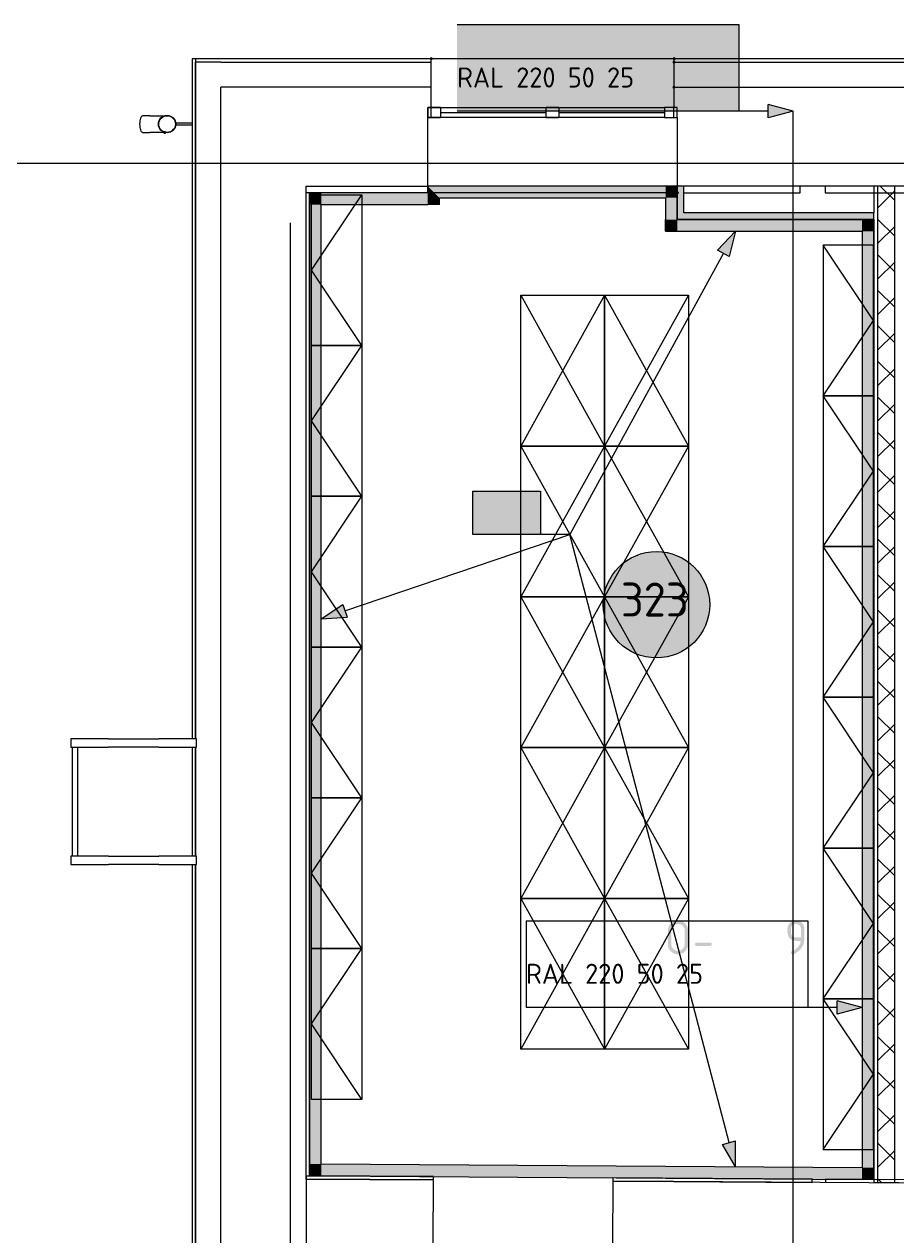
# Model space of a CAD drawing. Header units: millimetres. Extents: x 0 to 1189, y 0 to 841.
# Drawn here: x 746.3 to 798.4, y 654.3 to 726.7 of the extents above; entities that cross this region are included whole.
import ezdxf

# ---------------------------------------------------------------- set-up
doc = ezdxf.new("R2010")
doc.units = ezdxf.units.MM

# ---------------------------------------------------------------- blocks, each defined once
blk = doc.blocks.new('1')
at = {"true_color": 0xffffff}
h = blk.add_hatch(color=7, dxfattribs=at)
h.dxf.hatch_style = 2
h.paths.add_polyline_path([(767.799173, 608.916701), (784.621199, 608.916701), (784.621199, 603.739693), (767.799173, 603.739693)])
at = {"true_color": 0x0077b0}
h = blk.add_hatch(color=144, dxfattribs=at)
h.paths.add_polyline_path([(781.387263, 607.520399), (781.387263, 608.327378), (781.357773, 608.484061), (781.268752, 608.615113), (781.140112, 608.701516), (780.983774, 608.730868), (780.827297, 608.701516), (780.696039, 608.615113), (780.608603, 608.484061), (780.580284, 608.327378), (780.580284, 607.520399), (780.608603, 607.364061), (780.696039, 607.235421), (780.827297, 607.1464), (780.983774, 607.116909), (781.140112, 607.1464), (781.268752, 607.235421), (781.357773, 607.364061)])
h.paths.add_polyline_path([(781.587906, 607.520399), (781.576752, 607.399743), (781.543326, 607.287717), (781.487679, 607.184683), (781.409863, 607.091002), (781.318094, 607.013703), (781.216042, 606.959193), (781.104378, 606.926904), (780.983774, 606.916267), (780.862041, 606.926904), (780.750334, 606.959193), (780.648135, 607.013703), (780.554928, 607.091002), (780.477198, 607.184683), (780.421741, 607.287717), (780.388504, 607.399743), (780.377437, 607.520399), (780.377437, 608.327378), (780.388504, 608.449111), (780.421741, 608.560818), (780.477198, 608.663017), (780.554928, 608.756224), (780.648135, 608.83404), (780.750334, 608.889687), (780.862041, 608.923113), (780.983774, 608.934266), (781.10443, 608.923156), (781.216455, 608.890031), (781.31949, 608.835203), (781.41317, 608.75898), (781.489074, 608.665342), (781.543739, 608.562196), (781.576804, 608.449541), (781.587906, 608.327378)])
h = blk.add_hatch(color=144, dxfattribs=at)
h.paths.add_polyline_path([(784.214041, 607.923889), (784.214041, 608.428802), (784.192544, 608.545728), (784.126398, 608.643225), (784.028902, 608.70937), (783.911975, 608.730868), (783.795048, 608.70937), (783.697552, 608.643225), (783.631406, 608.545728), (783.609909, 608.428802), (783.609909, 608.228711), (783.631406, 608.110406), (783.697552, 608.011532), (783.795048, 607.94642), (783.911975, 607.923889)])
h.paths.add_polyline_path([(783.708577, 606.916267), (783.638021, 606.944379), (783.609909, 607.014935), (783.622311, 607.072399), (783.657865, 607.102578), (783.844176, 607.187465), (783.987535, 607.300128), (784.096012, 607.426486), (784.16966, 607.566589), (784.208529, 607.72049), (783.911975, 607.72049), (783.810336, 607.729964), (783.716914, 607.758248), (783.631449, 607.805136), (783.553685, 607.870421), (783.48915, 607.948142), (783.443373, 608.033305), (783.416097, 608.125909), (783.407062, 608.225955), (783.407062, 608.428802), (783.416097, 608.530449), (783.443373, 608.623932), (783.48915, 608.70956), (783.553685, 608.787643), (783.631449, 608.852178), (783.716914, 608.897955), (783.810336, 608.925232), (783.911975, 608.934266), (784.013614, 608.925232), (784.107036, 608.897955), (784.192501, 608.852178), (784.270265, 608.787643), (784.333637, 608.711153), (784.379543, 608.626344), (784.407466, 608.533162), (784.416888, 608.431558), (784.416888, 607.825221), (784.386838, 607.580594), (784.296792, 607.363509), (784.146905, 607.174021), (783.937331, 607.012179), (783.804144, 606.939832)])
h = blk.add_hatch(color=144, dxfattribs=at)
h.dxf.hatch_style = 2
h.paths.add_polyline_path([(782.900888, 607.418424), (782.093909, 607.418424), (782.017772, 607.443987), (781.992485, 607.520399), (782.017772, 607.596536), (782.093909, 607.621823), (782.900888, 607.621823), (782.977024, 607.596536), (783.002311, 607.520399), (782.977024, 607.443987)])
h = blk.add_hatch(color=144, dxfattribs=at)
h.dxf.hatch_style = 2
h.paths.add_polyline_path([(787.864204, 603.748693), (786.373201, 603.341692), (786.369201, 604.141694)])
at = {"color": 144, "lineweight": 0, "true_color": 0x0077b0}
for points in [[(767.799173, 608.916701), (784.621199, 608.916701)], [(784.621199, 608.916701), (784.621199, 603.739693)], [(786.373201, 603.341692), (786.369201, 604.141694)], [(787.864204, 603.748693), (786.369201, 604.141694)], [(784.621199, 603.739693), (767.799173, 603.739693)], [(785.977201, 603.739693), (784.621199, 603.739693)], [(786.371201, 603.741693), (785.977201, 603.739693)], [(787.864204, 603.748693), (786.373201, 603.341692)]]:
    blk.add_lwpolyline(points, dxfattribs=at)
at = {"color": 144, "true_color": 0x0077b0, "insert": (767.801334, 606.354789), "char_height": 1.2, "attachment_point": 1}
blk.add_mtext('{\\fGOSTCommon|b0|i0|c0;RAL 220 50 25}', dxfattribs=at)

msp = doc.modelspace()

# ---------------------------------------------------------------- hatches: boundary and pattern name
h = msp.add_hatch(color=7)
h.dxf.hatch_style = 2
h.paths.add_polyline_path([(770.655177, 724.619878), (770.62874, 724.68344), (770.565177, 724.709878), (770.501615, 724.68344), (770.475177, 724.619878), (770.475177, 724.609878), (770.501615, 724.546315), (770.565177, 724.519878), (770.62874, 724.546315), (770.655177, 724.609878)])
h = msp.add_hatch(color=7)
h.dxf.hatch_style = 2
h.paths.add_polyline_path([(785.1552, 724.619878), (785.128762, 724.68344), (785.065199, 724.709878), (785.001637, 724.68344), (784.975199, 724.619878), (784.975199, 724.609878), (785.001637, 724.546315), (785.065199, 724.519878), (785.128762, 724.546315), (785.1552, 724.609878)])
h = msp.add_hatch(color=7)
h.dxf.hatch_style = 2
h.paths.add_polyline_path([(785.055199, 724.499878), (784.991637, 724.47344), (784.965199, 724.409877), (784.991637, 724.346315), (785.055199, 724.319877), (785.065199, 724.319877), (785.128762, 724.346315), (785.1552, 724.409877), (785.128762, 724.47344), (785.065199, 724.499878)])
h = msp.add_hatch(color=7)
h.dxf.hatch_style = 2
h.paths.add_polyline_path([(785.055199, 722.999875), (784.991637, 722.973438), (784.965199, 722.909875), (784.991637, 722.846313), (785.055199, 722.819875), (785.118762, 722.846313), (785.1452, 722.909875), (785.118762, 722.973438)])
h = msp.add_hatch(color=7)
h.dxf.hatch_style = 2
h.paths.add_polyline_path([(754.666153, 720.120871), (754.729716, 720.147308), (754.756153, 720.210871), (754.729716, 720.274434), (754.666153, 720.300871), (754.653153, 720.300871), (754.58959, 720.274434), (754.563153, 720.210871), (754.58959, 720.147308), (754.653153, 720.120871)])
at = {"true_color": 0xf1d696}
h = msp.add_hatch(color=41, dxfattribs=at)
h.dxf.hatch_style = 2
h.paths.add_polyline_path([(771.055178, 716.309865), (770.655177, 716.309865), (770.355177, 716.609866), (770.355177, 717.009866)])
h = msp.add_hatch(color=41, dxfattribs=at)
h.dxf.hatch_style = 2
h.paths.add_polyline_path([(784.555199, 717.009866), (784.555199, 716.309865), (771.055178, 716.309865), (770.355177, 717.009866)])
h = msp.add_hatch(color=41, dxfattribs=at)
h.dxf.hatch_style = 2
h.paths.add_polyline_path([(784.555199, 716.309865), (784.555199, 717.009866), (785.2552, 717.009866)])
h = msp.add_hatch(color=41, dxfattribs=at)
h.dxf.hatch_style = 2
h.paths.add_polyline_path([(784.555199, 716.309865), (785.2552, 717.009866), (785.2552, 716.309865)])
h = msp.add_hatch(color=7)
h.dxf.hatch_style = 2
h.paths.add_polyline_path([(785.2652, 715.409864), (785.2652, 717.009866), (785.6552, 717.009866), (785.6552, 715.409864)])
h = msp.add_hatch(color=41, dxfattribs=at)
h.dxf.hatch_style = 2
h.paths.add_polyline_path([(763.996167, 715.909864), (763.296166, 715.909864), (763.296166, 716.609866)])
h = msp.add_hatch(color=41, dxfattribs=at)
h.dxf.hatch_style = 2
h.paths.add_polyline_path([(763.996167, 716.609866), (763.996167, 715.909864), (763.296166, 716.609866)])
h = msp.add_hatch(color=41, dxfattribs=at)
h.dxf.hatch_style = 2
h.paths.add_polyline_path([(763.996167, 715.909864), (763.996167, 716.609866), (770.355177, 716.609866), (770.355177, 715.909864)])
h = msp.add_hatch(color=41, dxfattribs=at)
h.dxf.hatch_style = 2
h.paths.add_polyline_path([(770.355177, 716.609866), (771.055178, 715.909864), (770.355177, 715.909864)])
h = msp.add_hatch(color=41, dxfattribs=at)
h.dxf.hatch_style = 2
h.paths.add_polyline_path([(771.055178, 716.309865), (771.055178, 715.909864), (770.655177, 716.309865)])
h = msp.add_hatch(color=41, dxfattribs=at)
h.dxf.hatch_style = 2
h.paths.add_polyline_path([(784.555199, 716.309865), (785.2552, 716.309865), (785.2552, 715.009863), (784.555199, 715.009863)])
h = msp.add_hatch(color=7)
h.dxf.hatch_style = 2
h.paths.add_polyline_path([(785.2552, 716.699866), (785.191637, 716.673428), (785.1652, 716.609866), (785.191637, 716.546303), (785.2552, 716.519865), (785.2652, 716.519865), (785.328762, 716.546303), (785.3552, 716.609866), (785.328762, 716.673428), (785.2652, 716.699866)])
h = msp.add_hatch(color=41, dxfattribs=at)
h.dxf.hatch_style = 2
h.paths.add_polyline_path([(763.996167, 658.626777), (763.296166, 658.631777), (763.296166, 715.909864), (763.996167, 715.909864)])
h = msp.add_hatch(color=7)
h.dxf.hatch_style = 2
h.paths.add_polyline_path([(796.982218, 715.409864), (796.982218, 715.009863), (785.2652, 715.009863), (785.2552, 715.409864)])
h = msp.add_hatch(color=41, dxfattribs=at)
h.dxf.hatch_style = 2
h.paths.add_polyline_path([(785.2552, 715.009863), (784.555199, 714.309862), (784.555199, 715.009863)])
h = msp.add_hatch(color=41, dxfattribs=at)
h.dxf.hatch_style = 2
h.paths.add_polyline_path([(785.2552, 715.009863), (785.2552, 714.309862), (784.555199, 714.309862)])
h = msp.add_hatch(color=41, dxfattribs=at)
h.dxf.hatch_style = 2
h.paths.add_polyline_path([(785.2552, 714.309862), (785.2552, 715.009863), (796.282217, 715.009863), (796.282217, 714.309862)])
at = {"true_color": 0xfe847a}
h = msp.add_hatch(color=11, dxfattribs=at)
h.dxf.hatch_style = 2
h.paths.add_polyline_path([(796.282217, 714.309862), (796.282217, 715.009863), (796.982218, 715.009863)])
h = msp.add_hatch(color=11, dxfattribs=at)
h.dxf.hatch_style = 2
h.paths.add_polyline_path([(796.282217, 714.309862), (796.982218, 715.009863), (796.982218, 714.309862)])
at = {"true_color": 0x0077b0}
h = msp.add_hatch(color=144, dxfattribs=at)
h.dxf.hatch_style = 2
h.paths.add_polyline_path([(788.722205, 714.309862), (788.358204, 712.80786), (787.655203, 713.19186)])
at = {"true_color": 0xfe847a}
h = msp.add_hatch(color=11, dxfattribs=at)
h.dxf.hatch_style = 2
h.paths.add_polyline_path([(796.282217, 714.309862), (796.982218, 714.309862), (796.982218, 658.406777), (796.282217, 658.410777)])
at = {"true_color": 0xffffff}
h = msp.add_hatch(color=7, dxfattribs=at)
h.dxf.hatch_style = 2
h.paths.add_polyline_path([(773.043181, 698.802838), (777.083187, 698.802838), (777.083187, 696.214834), (773.043181, 696.214834)])
h = msp.add_hatch(color=7, dxfattribs=at)
h.dxf.hatch_style = 2
h.paths.add_polyline_path([(773.043181, 698.802838), (777.083187, 698.802838), (777.083187, 696.214834), (773.043181, 696.214834)])
h = msp.add_hatch(color=7, dxfattribs=at)
h.dxf.hatch_style = 2
h.paths.add_polyline_path([(773.043181, 698.802838), (777.083187, 698.802838), (777.083187, 696.214834), (773.043181, 696.214834)])
h = msp.add_hatch(color=7, dxfattribs=at)
h.dxf.hatch_style = 2
h.paths.add_polyline_path([(773.043181, 698.802838), (777.083187, 698.802838), (777.083187, 696.214834), (773.043181, 696.214834)])
at = {"true_color": 0x0077b0}
h = msp.add_hatch(color=144, dxfattribs=at)
h.paths.add_polyline_path([(774.254081, 697.407312), (774.254081, 698.214292), (774.224591, 698.370975), (774.13557, 698.502026), (774.00693, 698.588429), (773.850592, 698.617781), (773.694115, 698.588429), (773.562857, 698.502026), (773.475421, 698.370975), (773.447102, 698.214292), (773.447102, 697.407312), (773.475421, 697.250974), (773.562857, 697.122334), (773.694115, 697.033313), (773.850592, 697.003823), (774.00693, 697.033313), (774.13557, 697.122334), (774.224591, 697.250974)])
h.paths.add_polyline_path([(774.454724, 697.407312), (774.44357, 697.286657), (774.410144, 697.174631), (774.354497, 697.071597), (774.276681, 696.977916), (774.184912, 696.900616), (774.08286, 696.846106), (773.971196, 696.813817), (773.850592, 696.803181), (773.728859, 696.813817), (773.617152, 696.846106), (773.514953, 696.900616), (773.421746, 696.977916), (773.344016, 697.071597), (773.288559, 697.174631), (773.255322, 697.286657), (773.244255, 697.407312), (773.244255, 698.214292), (773.255322, 698.336024), (773.288559, 698.447731), (773.344016, 698.54993), (773.421746, 698.643137), (773.514953, 698.720953), (773.617152, 698.7766), (773.728859, 698.810026), (773.850592, 698.82118), (773.971247, 698.810069), (774.083273, 698.776945), (774.186308, 698.722116), (774.279988, 698.645893), (774.355892, 698.552256), (774.410557, 698.449109), (774.443622, 698.336455), (774.454724, 698.214292)])
h = msp.add_hatch(color=144, dxfattribs=at)
h.paths.add_polyline_path([(774.254081, 697.407312), (774.254081, 698.214292), (774.224591, 698.370975), (774.13557, 698.502026), (774.00693, 698.588429), (773.850592, 698.617781), (773.694115, 698.588429), (773.562857, 698.502026), (773.475421, 698.370975), (773.447102, 698.214292), (773.447102, 697.407312), (773.475421, 697.250974), (773.562857, 697.122334), (773.694115, 697.033313), (773.850592, 697.003823), (774.00693, 697.033313), (774.13557, 697.122334), (774.224591, 697.250974)])
h.paths.add_polyline_path([(774.454724, 697.407312), (774.44357, 697.286657), (774.410144, 697.174631), (774.354497, 697.071597), (774.276681, 696.977916), (774.184912, 696.900616), (774.08286, 696.846106), (773.971196, 696.813817), (773.850592, 696.803181), (773.728859, 696.813817), (773.617152, 696.846106), (773.514953, 696.900616), (773.421746, 696.977916), (773.344016, 697.071597), (773.288559, 697.174631), (773.255322, 697.286657), (773.244255, 697.407312), (773.244255, 698.214292), (773.255322, 698.336024), (773.288559, 698.447731), (773.344016, 698.54993), (773.421746, 698.643137), (773.514953, 698.720953), (773.617152, 698.7766), (773.728859, 698.810026), (773.850592, 698.82118), (773.971247, 698.810069), (774.083273, 698.776945), (774.186308, 698.722116), (774.279988, 698.645893), (774.355892, 698.552256), (774.410557, 698.449109), (774.443622, 698.336455), (774.454724, 698.214292)])
h = msp.add_hatch(color=144, dxfattribs=at)
h.paths.add_polyline_path([(774.254081, 697.407312), (774.254081, 698.214292), (774.224591, 698.370975), (774.13557, 698.502026), (774.00693, 698.588429), (773.850592, 698.617781), (773.694115, 698.588429), (773.562857, 698.502026), (773.475421, 698.370975), (773.447102, 698.214292), (773.447102, 697.407312), (773.475421, 697.250974), (773.562857, 697.122334), (773.694115, 697.033313), (773.850592, 697.003823), (774.00693, 697.033313), (774.13557, 697.122334), (774.224591, 697.250974)])
h.paths.add_polyline_path([(774.454724, 697.407312), (774.44357, 697.286657), (774.410144, 697.174631), (774.354497, 697.071597), (774.276681, 696.977916), (774.184912, 696.900616), (774.08286, 696.846106), (773.971196, 696.813817), (773.850592, 696.803181), (773.728859, 696.813817), (773.617152, 696.846106), (773.514953, 696.900616), (773.421746, 696.977916), (773.344016, 697.071597), (773.288559, 697.174631), (773.255322, 697.286657), (773.244255, 697.407312), (773.244255, 698.214292), (773.255322, 698.336024), (773.288559, 698.447731), (773.344016, 698.54993), (773.421746, 698.643137), (773.514953, 698.720953), (773.617152, 698.7766), (773.728859, 698.810026), (773.850592, 698.82118), (773.971247, 698.810069), (774.083273, 698.776945), (774.186308, 698.722116), (774.279988, 698.645893), (774.355892, 698.552256), (774.410557, 698.449109), (774.443622, 698.336455), (774.454724, 698.214292)])
h = msp.add_hatch(color=144, dxfattribs=at)
h.paths.add_polyline_path([(774.254081, 697.407312), (774.254081, 698.214292), (774.224591, 698.370975), (774.13557, 698.502026), (774.00693, 698.588429), (773.850592, 698.617781), (773.694115, 698.588429), (773.562857, 698.502026), (773.475421, 698.370975), (773.447102, 698.214292), (773.447102, 697.407312), (773.475421, 697.250974), (773.562857, 697.122334), (773.694115, 697.033313), (773.850592, 697.003823), (774.00693, 697.033313), (774.13557, 697.122334), (774.224591, 697.250974)])
h.paths.add_polyline_path([(774.454724, 697.407312), (774.44357, 697.286657), (774.410144, 697.174631), (774.354497, 697.071597), (774.276681, 696.977916), (774.184912, 696.900616), (774.08286, 696.846106), (773.971196, 696.813817), (773.850592, 696.803181), (773.728859, 696.813817), (773.617152, 696.846106), (773.514953, 696.900616), (773.421746, 696.977916), (773.344016, 697.071597), (773.288559, 697.174631), (773.255322, 697.286657), (773.244255, 697.407312), (773.244255, 698.214292), (773.255322, 698.336024), (773.288559, 698.447731), (773.344016, 698.54993), (773.421746, 698.643137), (773.514953, 698.720953), (773.617152, 698.7766), (773.728859, 698.810026), (773.850592, 698.82118), (773.971247, 698.810069), (774.083273, 698.776945), (774.186308, 698.722116), (774.279988, 698.645893), (774.355892, 698.552256), (774.410557, 698.449109), (774.443622, 698.336455), (774.454724, 698.214292)])
h = msp.add_hatch(color=144, dxfattribs=at)
h.dxf.hatch_style = 2
h.paths.add_polyline_path([(776.677201, 698.47667), (776.445691, 698.24516), (776.375135, 698.214292), (776.298998, 698.239579), (776.273711, 698.315715), (776.301823, 698.386271), (776.697045, 698.781492), (776.737835, 698.810844), (776.778625, 698.82118), (776.854761, 698.795617), (776.880048, 698.719205), (776.880048, 696.901848), (776.854761, 696.827089), (776.778625, 696.803181), (776.702488, 696.827089), (776.677201, 696.901848)])
h = msp.add_hatch(color=144, dxfattribs=at)
h.dxf.hatch_style = 2
h.paths.add_polyline_path([(776.677201, 698.47667), (776.445691, 698.24516), (776.375135, 698.214292), (776.298998, 698.239579), (776.273711, 698.315715), (776.301823, 698.386271), (776.697045, 698.781492), (776.737835, 698.810844), (776.778625, 698.82118), (776.854761, 698.795617), (776.880048, 698.719205), (776.880048, 696.901848), (776.854761, 696.827089), (776.778625, 696.803181), (776.702488, 696.827089), (776.677201, 696.901848)])
h = msp.add_hatch(color=144, dxfattribs=at)
h.dxf.hatch_style = 2
h.paths.add_polyline_path([(776.677201, 698.47667), (776.445691, 698.24516), (776.375135, 698.214292), (776.298998, 698.239579), (776.273711, 698.315715), (776.301823, 698.386271), (776.697045, 698.781492), (776.737835, 698.810844), (776.778625, 698.82118), (776.854761, 698.795617), (776.880048, 698.719205), (776.880048, 696.901848), (776.854761, 696.827089), (776.778625, 696.803181), (776.702488, 696.827089), (776.677201, 696.901848)])
h = msp.add_hatch(color=144, dxfattribs=at)
h.dxf.hatch_style = 2
h.paths.add_polyline_path([(776.677201, 698.47667), (776.445691, 698.24516), (776.375135, 698.214292), (776.298998, 698.239579), (776.273711, 698.315715), (776.301823, 698.386271), (776.697045, 698.781492), (776.737835, 698.810844), (776.778625, 698.82118), (776.854761, 698.795617), (776.880048, 698.719205), (776.880048, 696.901848), (776.854761, 696.827089), (776.778625, 696.803181), (776.702488, 696.827089), (776.677201, 696.901848)])
h = msp.add_hatch(color=144, dxfattribs=at)
h.dxf.hatch_style = 2
h.paths.add_polyline_path([(775.767621, 697.305338), (774.960642, 697.305338), (774.884506, 697.3309), (774.859219, 697.407312), (774.884506, 697.483449), (774.960642, 697.508736), (775.767621, 697.508736), (775.843758, 697.483449), (775.869045, 697.407312), (775.843758, 697.3309)])
h = msp.add_hatch(color=144, dxfattribs=at)
h.dxf.hatch_style = 2
h.paths.add_polyline_path([(775.767621, 697.305338), (774.960642, 697.305338), (774.884506, 697.3309), (774.859219, 697.407312), (774.884506, 697.483449), (774.960642, 697.508736), (775.767621, 697.508736), (775.843758, 697.483449), (775.869045, 697.407312), (775.843758, 697.3309)])
h = msp.add_hatch(color=144, dxfattribs=at)
h.dxf.hatch_style = 2
h.paths.add_polyline_path([(775.767621, 697.305338), (774.960642, 697.305338), (774.884506, 697.3309), (774.859219, 697.407312), (774.884506, 697.483449), (774.960642, 697.508736), (775.767621, 697.508736), (775.843758, 697.483449), (775.869045, 697.407312), (775.843758, 697.3309)])
h = msp.add_hatch(color=144, dxfattribs=at)
h.dxf.hatch_style = 2
h.paths.add_polyline_path([(775.767621, 697.305338), (774.960642, 697.305338), (774.884506, 697.3309), (774.859219, 697.407312), (774.884506, 697.483449), (774.960642, 697.508736), (775.767621, 697.508736), (775.843758, 697.483449), (775.869045, 697.407312), (775.843758, 697.3309)])
at = {"true_color": 0xffffff}
h = msp.add_hatch(color=7, dxfattribs=at)
edge = h.paths.add_edge_path()
edge.add_arc((784.011698, 692.018328), 3.176505, 0, 360)
at = {"true_color": 0x0077b0}
h = msp.add_hatch(color=144, dxfattribs=at)
h.dxf.hatch_style = 2
h.paths.add_polyline_path([(763.996167, 691.177827), (765.281169, 692.036828), (765.53817, 691.278827)])
h = msp.add_hatch(color=144, dxfattribs=at)
h.paths.add_polyline_path([(785.702564, 671.751941), (785.702564, 672.55892), (785.673074, 672.715603), (785.584053, 672.846655), (785.455413, 672.933058), (785.299075, 672.96241), (785.142598, 672.933058), (785.01134, 672.846655), (784.923904, 672.715603), (784.895585, 672.55892), (784.895585, 671.751941), (784.923904, 671.595603), (785.01134, 671.466963), (785.142598, 671.377942), (785.299075, 671.348451), (785.455413, 671.377942), (785.584053, 671.466963), (785.673074, 671.595603)])
h.paths.add_polyline_path([(785.903207, 671.751941), (785.892053, 671.631285), (785.858627, 671.519259), (785.80298, 671.416225), (785.725164, 671.322544), (785.633395, 671.245245), (785.531343, 671.190735), (785.419679, 671.158446), (785.299075, 671.147809), (785.177342, 671.158446), (785.065635, 671.190735), (784.963436, 671.245245), (784.870229, 671.322544), (784.792499, 671.416225), (784.737042, 671.519259), (784.703805, 671.631285), (784.692738, 671.751941), (784.692738, 672.55892), (784.703805, 672.680653), (784.737042, 672.79236), (784.792499, 672.894559), (784.870229, 672.987766), (784.963436, 673.065582), (785.065635, 673.121229), (785.177342, 673.154655), (785.299075, 673.165808), (785.419731, 673.154698), (785.531756, 673.121573), (785.634791, 673.066745), (785.728471, 672.990522), (785.804375, 672.896884), (785.85904, 672.793738), (785.892105, 672.681083), (785.903207, 672.55892)])
h = msp.add_hatch(color=144, dxfattribs=at)
h.paths.add_polyline_path([(792.638349, 672.155431), (792.638349, 672.660344), (792.616852, 672.77727), (792.550706, 672.874767), (792.45321, 672.940912), (792.336283, 672.96241), (792.219356, 672.940912), (792.12186, 672.874767), (792.055714, 672.77727), (792.034217, 672.660344), (792.034217, 672.460253), (792.055714, 672.341948), (792.12186, 672.243074), (792.219356, 672.177962), (792.336283, 672.155431)])
h.paths.add_polyline_path([(792.132885, 671.147809), (792.062329, 671.175921), (792.034217, 671.246477), (792.046619, 671.303941), (792.082173, 671.33412), (792.268484, 671.419007), (792.411843, 671.53167), (792.52032, 671.658028), (792.593968, 671.798131), (792.632837, 671.952032), (792.336283, 671.952032), (792.234644, 671.961506), (792.141222, 671.98979), (792.055757, 672.036678), (791.977993, 672.101963), (791.913458, 672.179684), (791.867681, 672.264847), (791.840405, 672.357451), (791.83137, 672.457497), (791.83137, 672.660344), (791.840405, 672.761991), (791.867681, 672.855474), (791.913458, 672.941102), (791.977993, 673.019185), (792.055757, 673.08372), (792.141222, 673.129497), (792.234644, 673.156774), (792.336283, 673.165808), (792.437922, 673.156774), (792.531344, 673.129497), (792.616809, 673.08372), (792.694573, 673.019185), (792.757945, 672.942695), (792.803851, 672.857886), (792.831774, 672.764704), (792.841196, 672.6631), (792.841196, 672.056763), (792.811146, 671.812136), (792.7211, 671.595051), (792.571213, 671.405563), (792.361639, 671.243721), (792.228452, 671.171374)])
h = msp.add_hatch(color=144, dxfattribs=at)
h.dxf.hatch_style = 2
h.paths.add_polyline_path([(787.216189, 671.649966), (786.40921, 671.649966), (786.333073, 671.675529), (786.307786, 671.751941), (786.333073, 671.828078), (786.40921, 671.853365), (787.216189, 671.853365), (787.292325, 671.828078), (787.317612, 671.751941), (787.292325, 671.675529)])
h = msp.add_hatch(color=144, dxfattribs=at)
h.dxf.hatch_style = 2
h.paths.add_polyline_path([(796.288512, 667.980235), (794.797509, 667.573234), (794.793509, 668.373236)])
h = msp.add_hatch(color=144, dxfattribs=at)
h.dxf.hatch_style = 2
h.paths.add_polyline_path([(788.722205, 658.461777), (787.957204, 659.804779), (788.731205, 660.006779)])
at = {"true_color": 0xf1d696}
h = msp.add_hatch(color=41, dxfattribs=at)
h.dxf.hatch_style = 2
h.paths.add_polyline_path([(763.296166, 657.935776), (763.296166, 658.631777), (763.996167, 658.626777)])
h = msp.add_hatch(color=41, dxfattribs=at)
h.dxf.hatch_style = 2
h.paths.add_polyline_path([(763.996167, 658.626777), (763.996167, 657.926776), (763.296166, 657.931776)])
h = msp.add_hatch(color=41, dxfattribs=at)
h.dxf.hatch_style = 2
h.paths.add_polyline_path([(796.282217, 658.410777), (796.282217, 657.710776), (763.996167, 657.926776), (763.996167, 658.626777)])
at = {"true_color": 0xfe847a}
h = msp.add_hatch(color=11, dxfattribs=at)
h.dxf.hatch_style = 2
h.paths.add_polyline_path([(796.982218, 657.706776), (796.282217, 657.710776), (796.282217, 658.410777)])
h = msp.add_hatch(color=11, dxfattribs=at)
h.dxf.hatch_style = 2
h.paths.add_polyline_path([(796.282217, 658.410777), (796.982218, 658.406777), (796.982218, 657.706776)])

# ---------------------------------------------------------------- linework, layer by layer
at = {"color": 7, "lineweight": 0}
for points in [[(756.296155, 724.609878), (756.296155, 684.009816)], [(770.555177, 724.609878), (756.296155, 724.609878)], [(756.496156, 724.609878), (756.496156, 724.409877)], [(756.496156, 684.009816), (756.496156, 724.409877)], [(757.996158, 724.409877), (756.496156, 724.409877)], [(756.496156, 724.409877), (756.496156, 684.009816)], [(757.996158, 724.409877), (770.555177, 724.409877)], [(770.555177, 722.909875), (770.555177, 724.609878)], [(785.065199, 724.609878), (770.555177, 724.609878)], [(770.565177, 724.619878), (785.065199, 724.619878)], [(785.055199, 724.609878), (785.055199, 722.909875)], [(800.705223, 724.609878), (785.065199, 724.609878)], [(785.065199, 724.409877), (800.705223, 724.409877)], [(770.555177, 722.909875), (757.996158, 722.909875)], [(757.996158, 643.411754), (757.996158, 722.909875)], [(770.555177, 721.709873), (770.555177, 722.909875)], [(785.055199, 722.909875), (800.705223, 722.909875)], [(785.055199, 722.909875), (785.055199, 721.709873)], [(753.179208, 720.710863), (753.182381, 720.811589), (753.191473, 720.905425), (753.205838, 720.990355), (753.224833, 721.064363), (753.247811, 721.125434), (753.27413, 721.171551), (753.303143, 721.200699), (753.334208, 721.210863)], [(753.759152, 721.210873), (753.334151, 721.210873)], [(753.759152, 721.210873), (753.816152, 721.210873)], [(753.816152, 721.210873), (753.872152, 721.210873)], [(753.872152, 721.210873), (753.927152, 721.210873)], [(753.927152, 721.210873), (753.981152, 721.210873)], [(753.981152, 721.210873), (754.033152, 721.210873)], [(754.033152, 721.210873), (754.085152, 721.210873)], [(754.085152, 721.210873), (754.135152, 721.210873)], [(754.135152, 721.210873), (754.185152, 721.210873)], [(754.185152, 721.210873), (754.232152, 721.210873)], [(754.232152, 721.210873), (754.278152, 721.210873)], [(754.276152, 720.710872), (754.286725, 720.815616), (754.317043, 720.9132), (754.36501, 721.001527), (754.428528, 721.078497), (754.505498, 721.142015), (754.593825, 721.189982), (754.691409, 721.2203), (754.796153, 721.230873), (754.900897, 721.2203), (754.998482, 721.189982), (755.086808, 721.142015), (755.163779, 721.078497), (755.227296, 721.001527), (755.275263, 720.9132), (755.305582, 720.815616), (755.316154, 720.710872)], [(754.278152, 721.210873), (754.323152, 721.210873)], [(754.296152, 720.710872), (754.306316, 720.811598), (754.335465, 720.905435), (754.381582, 720.990364), (754.442653, 721.064372), (754.516661, 721.125443), (754.60159, 721.17156), (754.695426, 721.200708), (754.796153, 721.210873), (754.89688, 721.200708), (754.990716, 721.17156), (755.075646, 721.125443), (755.149654, 721.064372), (755.210724, 720.990364), (755.256841, 720.905435), (755.28599, 720.811598), (755.296154, 720.710872)], [(754.323152, 721.210873), (754.366153, 721.210873)], [(754.366153, 721.210873), (754.407153, 721.210873)], [(754.407153, 721.210873), (754.446153, 721.210873)], [(754.446153, 721.210873), (754.484153, 721.210873)], [(754.484153, 721.210873), (754.520153, 721.210873)], [(754.520153, 721.210873), (754.553153, 721.210873)], [(754.553153, 721.210873), (754.585153, 721.210873)], [(754.585153, 721.210873), (754.615153, 721.210873)], [(754.615153, 721.210873), (754.642153, 721.210873)], [(754.642153, 721.210873), (754.666153, 721.210873)], [(770.355177, 721.109872), (770.355177, 721.709873)], [(770.355177, 721.709873), (771.115178, 721.709873)], [(770.355177, 721.709873), (770.355177, 721.109872)], [(771.115178, 721.709873), (770.355177, 721.709873)], [(770.355177, 717.009866), (770.355177, 721.109872)], [(771.115178, 721.109872), (770.355177, 721.109872)], [(770.355177, 721.109872), (771.115178, 721.109872)], [(770.555177, 721.109872), (770.555177, 721.709873)], [(771.115178, 721.709873), (771.115178, 721.109872)], [(771.115178, 721.709873), (777.425188, 721.709873)], [(771.115178, 721.409873), (777.425188, 721.409873)], [(777.425188, 721.109872), (771.115178, 721.109872)], [(777.425188, 721.109872), (777.425188, 721.709873)], [(777.425188, 721.709873), (778.185189, 721.709873)], [(778.185189, 721.709873), (777.425188, 721.709873)], [(778.185189, 721.109872), (777.425188, 721.109872)], [(777.425188, 721.109872), (778.185189, 721.109872)], [(778.185189, 721.709873), (778.185189, 721.109872)], [(778.185189, 721.709873), (784.495199, 721.709873)], [(778.185189, 721.409873), (784.495199, 721.409873)], [(784.495199, 721.109872), (778.185189, 721.109872)], [(784.495199, 721.709873), (784.495199, 721.109872)], [(785.2552, 721.709873), (784.495199, 721.709873)], [(785.2552, 721.709873), (784.495199, 721.709873)], [(784.495199, 721.109872), (785.2552, 721.109872)], [(784.495199, 721.109872), (785.2552, 721.109872)], [(785.055199, 721.109872), (785.055199, 721.709873)], [(785.2552, 721.109872), (785.2552, 721.709873)], [(785.2552, 721.109872), (785.2552, 721.709873)], [(785.2552, 721.109872), (785.2552, 717.009866)], [(792.17321, 251.095154), (792.17321, 721.485873)], [(753.334208, 720.210862), (753.303143, 720.221026), (753.27413, 720.250174), (753.247811, 720.296292), (753.224833, 720.357362), (753.205838, 720.43137), (753.191473, 720.5163), (753.182381, 720.610136), (753.179208, 720.710863)], [(755.316154, 720.710872), (755.305582, 720.606127), (755.275263, 720.508543), (755.227296, 720.420217), (755.163779, 720.343246), (755.086808, 720.279729), (754.998482, 720.231762), (754.900897, 720.201443), (754.796153, 720.190871), (754.691409, 720.201443), (754.593825, 720.231762), (754.505498, 720.279729), (754.428528, 720.343246), (754.36501, 720.420217), (754.317043, 720.508543), (754.286725, 720.606127), (754.276152, 720.710872)], [(755.296154, 720.710872), (755.28599, 720.610145), (755.256841, 720.516309), (755.210724, 720.431379), (755.149654, 720.357371), (755.075646, 720.296301), (754.990716, 720.250184), (754.89688, 720.221035), (754.796153, 720.210871), (754.695426, 720.221035), (754.60159, 720.250184), (754.516661, 720.296301), (754.442653, 720.357371), (754.381582, 720.431379), (754.335465, 720.516309), (754.306316, 720.610145), (754.296152, 720.710872)], [(756.296155, 720.760872), (755.304154, 720.760872)], [(755.304154, 720.660872), (756.296155, 720.660872)], [(753.334151, 720.210871), (753.759152, 720.210871)], [(753.783152, 720.210871), (753.759152, 720.210871)], [(753.839152, 720.210871), (753.783152, 720.210871)], [(753.895152, 720.210871), (753.839152, 720.210871)], [(753.949152, 720.210871), (753.895152, 720.210871)], [(754.003152, 720.210871), (753.949152, 720.210871)], [(754.055152, 720.210871), (754.003152, 720.210871)], [(754.106152, 720.210871), (754.055152, 720.210871)], [(754.156152, 720.210871), (754.106152, 720.210871)], [(754.205152, 720.210871), (754.156152, 720.210871)], [(754.251152, 720.210871), (754.205152, 720.210871)], [(754.297152, 720.210871), (754.251152, 720.210871)], [(754.341152, 720.210871), (754.297152, 720.210871)], [(754.383153, 720.210871), (754.341152, 720.210871)], [(754.423153, 720.210871), (754.383153, 720.210871)], [(754.462153, 720.210871), (754.423153, 720.210871)], [(754.499153, 720.210871), (754.462153, 720.210871)], [(754.534153, 720.210871), (754.499153, 720.210871)], [(754.567153, 720.210871), (754.534153, 720.210871)], [(754.598153, 720.210871), (754.567153, 720.210871)], [(754.626153, 720.210871), (754.598153, 720.210871)], [(754.653153, 720.210871), (754.626153, 720.210871)], [(198.085303, 718.371868), (863.72632, 718.371868)], [(763.096166, 717.009866), (770.355177, 717.009866)], [(763.096166, 657.731776), (763.096166, 717.009866)], [(770.355177, 716.609866), (770.355177, 717.009866)], [(784.555199, 717.009866), (770.355177, 717.009866)], [(770.355177, 717.009866), (770.355177, 716.609866)], [(785.2552, 717.009866), (784.555199, 717.009866)], [(800.505223, 717.009866), (785.2552, 717.009866)], [(785.2552, 717.009866), (785.2552, 715.009863)], [(785.2552, 715.009863), (785.2552, 717.009866)], [(785.6552, 716.609866), (785.6552, 717.009866)], [(792.582211, 716.609866), (792.582211, 717.009866)], [(794.082213, 717.009866), (794.082213, 716.609866)], [(796.982218, 717.009866), (796.982218, 715.409864)], [(797.232218, 657.528775), (797.232218, 717.009866)], [(798.23222, 716.141865), (797.364218, 717.009866)], [(798.23222, 657.528775), (798.23222, 717.009866)], [(770.355177, 716.609866), (763.096166, 716.609866)], [(763.296166, 657.931776), (763.296166, 716.609866)], [(763.296166, 716.609866), (763.296166, 715.909864)], [(770.355177, 716.609866), (763.296166, 716.609866)], [(785.2552, 716.609866), (770.355177, 716.609866)], [(771.055178, 716.309865), (784.555199, 716.309865)], [(771.055178, 715.909864), (771.055178, 716.309865)], [(784.555199, 716.309865), (784.555199, 715.009863)], [(785.6552, 716.609866), (792.582211, 716.609866)], [(785.6552, 715.409864), (785.6552, 716.609866)], [(794.082213, 716.609866), (800.505223, 716.609866)], [(797.232218, 715.715864), (798.23222, 716.715866)], [(763.296166, 715.909864), (763.296166, 657.931776)], [(763.996167, 715.909864), (770.355177, 715.909864)], [(763.996167, 658.626777), (763.996167, 715.909864)], [(771.055178, 715.909864), (770.355177, 715.909864)], [(796.982218, 715.409864), (785.6552, 715.409864)], [(796.982218, 715.009863), (796.982218, 715.409864)], [(762.173164, 251.095154), (762.173164, 714.821863)], [(784.555199, 714.309862), (784.555199, 715.009863)], [(785.2552, 715.009863), (796.982218, 715.009863)], [(796.282217, 715.009863), (785.2552, 715.009863)], [(796.982218, 715.009863), (796.282217, 715.009863)], [(796.982218, 715.009863), (796.982218, 657.528775)], [(796.982218, 657.706776), (796.982218, 715.009863)], [(798.23222, 714.020862), (797.232218, 715.020863)], [(797.232218, 713.594861), (798.23222, 714.594862)], [(784.555199, 714.309862), (796.282217, 714.309862)], [(796.282217, 714.309862), (796.282217, 658.410777)], [(798.23222, 711.898858), (797.232218, 712.89886)], [(797.232218, 711.472858), (798.23222, 712.472859)], [(798.23222, 709.777855), (797.232218, 710.777857)], [(797.232218, 709.351854), (798.23222, 710.351856)], [(798.23222, 707.656852), (797.232218, 708.656853)], [(797.232218, 707.230851), (798.23222, 708.230853)], [(798.23222, 705.534849), (797.232218, 706.53485)], [(797.232218, 705.108848), (798.23222, 706.108849)], [(798.23222, 703.413845), (797.232218, 704.413847)], [(797.232218, 702.987845), (798.23222, 703.987846)], [(798.23222, 701.292842), (797.232218, 702.292844)], [(797.232218, 700.866841), (798.23222, 701.866843)], [(798.23222, 699.171839), (797.232218, 700.17184)], [(797.232218, 698.744838), (798.23222, 699.74484)], [(798.23222, 697.049836), (797.232218, 698.049837)], [(797.232218, 696.623835), (798.23222, 697.623837)], [(798.23222, 694.928832), (797.232218, 695.928834)], [(780.835193, 692.018828), (780.851591, 692.343547), (780.899722, 692.658888), (780.977991, 692.963254), (781.084803, 693.255049), (781.218561, 693.532675), (781.377672, 693.794538), (781.56054, 694.039039), (781.765569, 694.264581), (781.991165, 694.469569), (782.235732, 694.652406), (782.497675, 694.811495), (782.775399, 694.945239), (783.067308, 695.052041), (783.371808, 695.130305), (783.687303, 695.178435), (784.012198, 695.194833), (784.336917, 695.178435), (784.652257, 695.130305), (784.956624, 695.052041), (785.248418, 694.945239), (785.526045, 694.811495), (785.787908, 694.652406), (786.032408, 694.469569), (786.257951, 694.264581), (786.462939, 694.039039), (786.645776, 693.794538), (786.804865, 693.532675), (786.938609, 693.255049), (787.045411, 692.963254), (787.123675, 692.658888), (787.171805, 692.343547), (787.188203, 692.018828)], [(797.232218, 694.502832), (798.23222, 695.502833)], [(798.23222, 692.807829), (797.232218, 693.807831)], [(797.232218, 692.380828), (798.23222, 693.38083)], [(787.188203, 692.018828), (787.171805, 691.693933), (787.123675, 691.378438), (787.045411, 691.073939), (786.938609, 690.782029), (786.804865, 690.504305), (786.645776, 690.242362), (786.462939, 689.997795), (786.257951, 689.7722), (786.032408, 689.56717), (785.787908, 689.384302), (785.526045, 689.225192), (785.248418, 689.091433), (784.956624, 688.984621), (784.652257, 688.906352), (784.336917, 688.858221), (784.012198, 688.841823), (783.687303, 688.858221), (783.371808, 688.906352), (783.067308, 688.984621), (782.775399, 689.091433), (782.497675, 689.225192), (782.235732, 689.384302), (781.991165, 689.56717), (781.765569, 689.7722), (781.56054, 689.997795), (781.377672, 690.242362), (781.218561, 690.504305), (781.084803, 690.782029), (780.977991, 691.073939), (780.899722, 691.378438), (780.851591, 691.693933), (780.835193, 692.018828)], [(798.23222, 690.685826), (797.232218, 691.685827)], [(797.232218, 690.259825), (798.23222, 691.259827)], [(798.23222, 688.564823), (797.232218, 689.564824)], [(797.232218, 688.138822), (798.23222, 689.138824)], [(798.23222, 686.443819), (797.232218, 687.443821)], [(797.232218, 686.016819), (798.23222, 687.01682)], [(798.23222, 684.321816), (797.232218, 685.321818)], [(797.232218, 683.895816), (798.23222, 684.895817)], [(749.046144, 684.009816), (749.046144, 683.509815)], [(751.296148, 684.009816), (749.046144, 684.009816)], [(749.046144, 683.509815), (751.296148, 683.509815)], [(749.146145, 677.009805), (749.146145, 683.509815)], [(749.446145, 683.509815), (749.446145, 677.009805)], [(751.296148, 684.009816), (754.296152, 684.009816)], [(754.296152, 683.509815), (751.296148, 683.509815)], [(756.546156, 684.009816), (754.296152, 684.009816)], [(754.296152, 683.509815), (756.546156, 683.509815)], [(756.296155, 683.509815), (756.296155, 677.009805)], [(756.496156, 677.009805), (756.496156, 683.509815)], [(756.496156, 683.509815), (756.496156, 677.009805)], [(756.546156, 683.509815), (756.546156, 684.009816)], [(798.23222, 682.200813), (797.232218, 683.200814)], [(797.232218, 681.774812), (798.23222, 682.774814)], [(798.23222, 680.07981), (797.232218, 681.079811)], [(797.232218, 679.652809), (798.23222, 680.652811)], [(798.23222, 677.957806), (797.232218, 678.957808)], [(797.232218, 677.531806), (798.23222, 678.531807)], [(749.046144, 677.009805), (749.046144, 676.509804)], [(751.296148, 677.009805), (749.046144, 677.009805)], [(751.296148, 677.009805), (754.296152, 677.009805)], [(756.546156, 677.009805), (754.296152, 677.009805)], [(756.546156, 676.509804), (756.546156, 677.009805)], [(749.046144, 676.509804), (751.296148, 676.509804)], [(754.296152, 676.509804), (751.296148, 676.509804)], [(754.296152, 676.509804), (756.546156, 676.509804)], [(756.296155, 676.509804), (756.296155, 643.411754)], [(756.496156, 643.411754), (756.496156, 676.509804)], [(756.496156, 676.509804), (756.496156, 643.411754)], [(798.23222, 675.836803), (797.232218, 676.836805)], [(797.232218, 675.410803), (798.23222, 676.410804)], [(798.23222, 673.7158), (797.232218, 674.715802)], [(797.232218, 673.289799), (798.23222, 674.289801)], [(798.23222, 671.593797), (797.232218, 672.593798)], [(797.232218, 671.167796), (798.23222, 672.167798)], [(798.23222, 669.472793), (797.232218, 670.472795)], [(797.232218, 669.046793), (798.23222, 670.046794)], [(798.23222, 667.35179), (797.232218, 668.351792)], [(797.232218, 666.92579), (798.23222, 667.925791)], [(798.23222, 665.229787), (797.232218, 666.229789)], [(797.232218, 664.803786), (798.23222, 665.803788)], [(798.23222, 663.108784), (797.232218, 664.108785)], [(797.232218, 662.682783), (798.23222, 663.682785)], [(798.23222, 660.987781), (797.232218, 661.987782)], [(797.232218, 660.56178), (798.23222, 661.561781)], [(798.23222, 658.865777), (797.232218, 659.865779)], [(797.232218, 658.439777), (798.23222, 659.439778)], [(796.282217, 658.410777), (763.996167, 658.626777)], [(763.096166, 657.931776), (763.296166, 657.931776)], [(763.097166, 657.931776), (763.096166, 657.731776)], [(770.704177, 657.680775), (763.096166, 657.731776)], [(763.096166, 657.731776), (763.096166, 653.93177)], [(763.096166, 657.731776), (770.704177, 657.680775)], [(770.705177, 657.880776), (763.097166, 657.931776)], [(763.296166, 657.931776), (763.996167, 657.926776)], [(763.996167, 657.926776), (796.282217, 657.710776)], [(770.679177, 653.88077), (770.704177, 657.680775)], [(770.704177, 657.680775), (770.705177, 657.880776)], [(781.404194, 657.609775), (781.379194, 653.80977)], [(781.405194, 657.809776), (781.404194, 657.609775)], [(785.037199, 657.585775), (781.404194, 657.609775)], [(781.404194, 657.609775), (785.037199, 657.585775)], [(793.310212, 657.730776), (781.405194, 657.809776)], [(805.443231, 657.450775), (785.037199, 657.585775)], [(785.037199, 657.585775), (793.309212, 657.530775)], [(793.309212, 657.530775), (793.310212, 657.730776)], [(794.098213, 657.725776), (794.097213, 657.525775)], [(805.445231, 657.650775), (794.098213, 657.725776)], [(796.982218, 657.706776), (796.282217, 657.710776)], [(796.982218, 657.528775), (798.48222, 657.528775)], [(797.447218, 657.528775), (797.232218, 657.744776)]]:
    msp.add_lwpolyline(points, dxfattribs=at)
at = {"color": 253, "lineweight": 0, "true_color": 0x999999}
for points in [[(763.416166, 707.489852), (763.416166, 716.489865)], [(763.416166, 716.489865), (766.416171, 716.489865)], [(763.416166, 711.989858), (766.416171, 716.489865)], [(766.416171, 716.489865), (766.416171, 707.489852)], [(793.962213, 713.489861), (793.962213, 704.489847)], [(796.962218, 713.489861), (793.962213, 713.489861)], [(796.962218, 708.989854), (793.962213, 713.489861)], [(796.962218, 704.489847), (796.962218, 713.489861)], [(766.416171, 707.489852), (763.416166, 711.989858)], [(775.916185, 701.489842), (775.916185, 710.489856)], [(775.916185, 710.489856), (780.916193, 710.489856)], [(775.916185, 710.489856), (780.916193, 701.489842)], [(780.916193, 710.489856), (775.916185, 701.489842)], [(780.916193, 710.489856), (780.916193, 701.489842)], [(780.916193, 701.489842), (780.916193, 710.489856)], [(780.916193, 710.489856), (785.916201, 710.489856)], [(780.916193, 710.489856), (785.916201, 701.489842)], [(785.916201, 710.489856), (780.916193, 701.489842)], [(785.916201, 710.489856), (785.916201, 701.489842)], [(793.962213, 704.489847), (796.962218, 708.989854)], [(766.416171, 707.489852), (763.416166, 707.489852)], [(763.416166, 698.489838), (763.416166, 707.489852)], [(763.416166, 707.489852), (766.416171, 707.489852)], [(763.416166, 702.989845), (766.416171, 707.489852)], [(766.416171, 707.489852), (766.416171, 698.489838)], [(793.962213, 704.489847), (796.962218, 704.489847)], [(793.962213, 704.489847), (793.962213, 695.489833)], [(796.962218, 704.489847), (793.962213, 704.489847)], [(796.962218, 699.98984), (793.962213, 704.489847)], [(796.962218, 695.489833), (796.962218, 704.489847)], [(766.416171, 698.489838), (763.416166, 702.989845)], [(780.916193, 701.489842), (775.916185, 701.489842)], [(775.916185, 692.489829), (775.916185, 701.489842)], [(775.916185, 701.489842), (780.916193, 701.489842)], [(775.916185, 701.489842), (780.916193, 692.489829)], [(780.916193, 701.489842), (775.916185, 692.489829)], [(780.916193, 701.489842), (780.916193, 692.489829)], [(785.916201, 701.489842), (780.916193, 701.489842)], [(780.916193, 692.489829), (780.916193, 701.489842)], [(780.916193, 701.489842), (785.916201, 701.489842)], [(780.916193, 701.489842), (785.916201, 692.489829)], [(785.916201, 701.489842), (780.916193, 692.489829)], [(785.916201, 701.489842), (785.916201, 692.489829)], [(793.962213, 695.489833), (796.962218, 699.98984)], [(766.416171, 698.489838), (763.416166, 698.489838)], [(763.416166, 689.489824), (763.416166, 698.489838)], [(763.416166, 698.489838), (766.416171, 698.489838)], [(763.416166, 693.989831), (766.416171, 698.489838)], [(766.416171, 698.489838), (766.416171, 689.489824)], [(793.962213, 695.489833), (796.962218, 695.489833)], [(793.962213, 695.489833), (793.962213, 686.489819)], [(796.962218, 695.489833), (793.962213, 695.489833)], [(796.962218, 690.989826), (793.962213, 695.489833)], [(796.962218, 686.489819), (796.962218, 695.489833)], [(766.416171, 689.489824), (763.416166, 693.989831)], [(780.916193, 692.489829), (775.916185, 692.489829)], [(775.916185, 683.489815), (775.916185, 692.489829)], [(775.916185, 692.489829), (780.916193, 692.489829)], [(775.916185, 692.489829), (780.916193, 683.489815)], [(780.916193, 692.489829), (775.916185, 683.489815)], [(780.916193, 692.489829), (780.916193, 683.489815)], [(785.916201, 692.489829), (780.916193, 692.489829)], [(780.916193, 683.489815), (780.916193, 692.489829)], [(780.916193, 692.489829), (785.916201, 692.489829)], [(780.916193, 692.489829), (785.916201, 683.489815)], [(785.916201, 692.489829), (780.916193, 683.489815)], [(785.916201, 692.489829), (785.916201, 683.489815)], [(793.962213, 686.489819), (796.962218, 690.989826)], [(766.416171, 689.489824), (763.416166, 689.489824)], [(763.416166, 680.48981), (763.416166, 689.489824)], [(763.416166, 689.489824), (766.416171, 689.489824)], [(763.416166, 684.989817), (766.416171, 689.489824)], [(766.416171, 689.489824), (766.416171, 680.48981)], [(793.962213, 686.489819), (796.962218, 686.489819)], [(793.962213, 686.489819), (793.962213, 677.489806)], [(796.962218, 686.489819), (793.962213, 686.489819)], [(796.962218, 681.989813), (793.962213, 686.489819)], [(796.962218, 677.489806), (796.962218, 686.489819)], [(766.416171, 680.48981), (763.416166, 684.989817)], [(780.916193, 683.489815), (775.916185, 683.489815)], [(775.916185, 674.489801), (775.916185, 683.489815)], [(775.916185, 683.489815), (780.916193, 683.489815)], [(775.916185, 683.489815), (780.916193, 674.489801)], [(780.916193, 683.489815), (775.916185, 674.489801)], [(780.916193, 683.489815), (780.916193, 674.489801)], [(785.916201, 683.489815), (780.916193, 683.489815)], [(780.916193, 674.489801), (780.916193, 683.489815)], [(780.916193, 683.489815), (785.916201, 683.489815)], [(780.916193, 683.489815), (785.916201, 674.489801)], [(785.916201, 683.489815), (780.916193, 674.489801)], [(785.916201, 683.489815), (785.916201, 674.489801)], [(793.962213, 677.489806), (796.962218, 681.989813)], [(766.416171, 680.48981), (763.416166, 680.48981)], [(763.416166, 671.489797), (763.416166, 680.48981)], [(763.416166, 680.48981), (766.416171, 680.48981)], [(763.416166, 675.989803), (766.416171, 680.48981)], [(766.416171, 680.48981), (766.416171, 671.489797)], [(793.962213, 677.489806), (796.962218, 677.489806)], [(793.962213, 677.489806), (793.962213, 668.489792)], [(796.962218, 677.489806), (793.962213, 677.489806)], [(796.962218, 672.989799), (793.962213, 677.489806)], [(796.962218, 668.489792), (796.962218, 677.489806)], [(766.416171, 671.489797), (763.416166, 675.989803)], [(780.916193, 674.489801), (775.916185, 674.489801)], [(775.916185, 665.489787), (775.916185, 674.489801)], [(775.916185, 674.489801), (780.916193, 674.489801)], [(775.916185, 674.489801), (780.916193, 665.489787)], [(780.916193, 674.489801), (775.916185, 665.489787)], [(780.916193, 674.489801), (780.916193, 665.489787)], [(785.916201, 674.489801), (780.916193, 674.489801)], [(780.916193, 665.489787), (780.916193, 674.489801)], [(780.916193, 674.489801), (785.916201, 674.489801)], [(780.916193, 674.489801), (785.916201, 665.489787)], [(785.916201, 674.489801), (780.916193, 665.489787)], [(785.916201, 674.489801), (785.916201, 665.489787)], [(793.962213, 668.489792), (796.962218, 672.989799)], [(766.416171, 671.489797), (763.416166, 671.489797)], [(763.416166, 662.489783), (763.416166, 671.489797)], [(763.416166, 671.489797), (766.416171, 671.489797)], [(763.416166, 666.98979), (766.416171, 671.489797)], [(766.416171, 671.489797), (766.416171, 662.489783)], [(793.962213, 668.489792), (796.962218, 668.489792)], [(793.962213, 668.489792), (793.962213, 659.489778)], [(796.962218, 668.489792), (793.962213, 668.489792)], [(796.962218, 663.989785), (793.962213, 668.489792)], [(796.962218, 659.489778), (796.962218, 668.489792)], [(766.416171, 662.489783), (763.416166, 666.98979)], [(780.916193, 665.489787), (775.916185, 665.489787)], [(785.916201, 665.489787), (780.916193, 665.489787)], [(793.962213, 659.489778), (796.962218, 663.989785)], [(766.416171, 662.489783), (763.416166, 662.489783)], [(793.962213, 659.489778), (796.962218, 659.489778)]]:
    msp.add_lwpolyline(points, dxfattribs=at)
at = {"color": 144, "lineweight": 0, "true_color": 0x0077b0}
for points in [[(788.721205, 714.309862), (787.655203, 713.19186)], [(788.721205, 714.309862), (788.357204, 712.80786)], [(788.357204, 712.80786), (787.655203, 713.19186)], [(788.006204, 712.99986), (778.84619, 696.214834)], [(773.043181, 698.802838), (777.083187, 698.802838)], [(773.043181, 696.214834), (773.043181, 698.802838)], [(773.043181, 698.802838), (777.083187, 698.802838)], [(773.043181, 696.214834), (773.043181, 698.802838)], [(773.043181, 698.802838), (777.083187, 698.802838)], [(773.043181, 696.214834), (773.043181, 698.802838)], [(773.043181, 698.802838), (777.083187, 698.802838)], [(773.043181, 696.214834), (773.043181, 698.802838)], [(777.083187, 698.802838), (777.083187, 696.214834)], [(777.083187, 698.802838), (777.083187, 696.214834)], [(777.083187, 698.802838), (777.083187, 696.214834)], [(777.083187, 698.802838), (777.083187, 696.214834)], [(765.409169, 691.657827), (778.84619, 696.214834)], [(777.083187, 696.214834), (773.043181, 696.214834)], [(777.083187, 696.214834), (773.043181, 696.214834)], [(777.083187, 696.214834), (773.043181, 696.214834)], [(777.083187, 696.214834), (773.043181, 696.214834)], [(778.84619, 696.214834), (777.083187, 696.214834)], [(778.84619, 696.214834), (777.083187, 696.214834)], [(778.84619, 696.214834), (777.083187, 696.214834)], [(778.84619, 696.214834), (777.083187, 696.214834)], [(788.344204, 659.905779), (778.84619, 696.214834)], [(763.996167, 691.177827), (765.281169, 692.036828)], [(765.281169, 692.036828), (765.53817, 691.278827)], [(763.996167, 691.177827), (765.53817, 691.278827)], [(776.223481, 673.148243), (793.045507, 673.148243)], [(776.223481, 673.148243), (776.223481, 667.971235)], [(793.045507, 673.148243), (793.045507, 667.971235)], [(794.797509, 667.573234), (794.793509, 668.373236)], [(796.288512, 667.980235), (794.793509, 668.373236)], [(793.045507, 667.971235), (776.223481, 667.971235)], [(794.401509, 667.971235), (793.045507, 667.971235)], [(794.795509, 667.973235), (794.401509, 667.971235)], [(796.288512, 667.980235), (794.797509, 667.573234)], [(787.957204, 659.804779), (788.731205, 660.006779)], [(788.721205, 658.461777), (787.957204, 659.804779)], [(788.721205, 658.461777), (788.731205, 660.006779)]]:
    msp.add_lwpolyline(points, dxfattribs=at)

# ---------------------------------------------------------------- block references
msp.add_blockref('1', (4.309059, 117.737166))

# ---------------------------------------------------------------- texts
at = {"color": 7, "insert": (781.891292, 693.339385), "char_height": 2.026853, "attachment_point": 1}
msp.add_mtext('{\\fGOSTCommon|b0|i0|c0;323}', dxfattribs=at)
at = {"color": 144, "true_color": 0x0077b0, "insert": (776.225642, 670.586331), "char_height": 1.2, "attachment_point": 1}
msp.add_mtext('{\\fGOSTCommon|b0|i0|c0;RAL 220 50 25}', dxfattribs=at)

doc.saveas('drawing.dxf')
